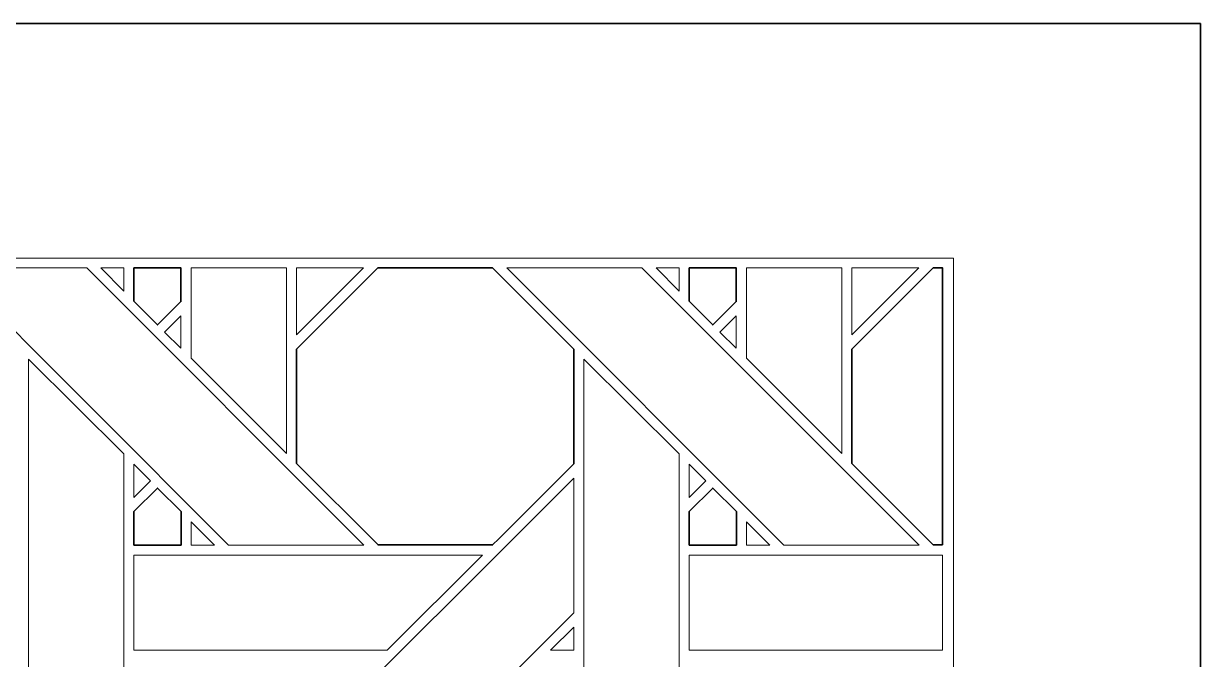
# Model space of a CAD drawing. Header units: inches. Extents: x 5.4 to 19.4, y 5.6 to 22.8.
# Drawn here: x 17.372 to 19.383, y 11.508 to 12.595 of the extents above; entities that cross this region are included whole.
import ezdxf

# ---------------------------------------------------------------- set-up
doc = ezdxf.new("R2010")
doc.units = ezdxf.units.IN
doc.header["$MEASUREMENT"] = 0
doc.layers.add('Design', color=7, linetype='Continuous', lineweight=0)

msp = doc.modelspace()

# ---------------------------------------------------------------- linework, layer by layer
at = {"layer": 'Design', "color": 1, "lineweight": 35, "true_color": 0xff0000}
for points, knots in [([(5.3829, 12.5948), (5.3829, 12.5948), (5.3829, 5.5948), (5.3829, 5.5948), (5.3829, 5.5948), (19.3829, 5.5948), (19.3829, 5.5948), (19.3829, 5.5948), (19.3829, 12.5948), (19.3829, 12.5948), (19.3829, 12.5948), (5.3829, 12.5948), (5.3829, 12.5948)], [0, 0, 0, 0, 1, 1, 1, 2, 2, 2, 3, 3, 3, 4, 4, 4, 4]), ([(17.5606, 12.1773), (17.5606, 12.1773), (17.6408, 12.1773), (17.6408, 12.1773), (17.6408, 12.1773), (17.6408, 12.1197), (17.6408, 12.1197), (17.6408, 12.1197), (17.6009, 12.0798), (17.6009, 12.0798), (17.6009, 12.0798), (17.5606, 12.1201), (17.5606, 12.1201), (17.5606, 12.1201), (17.5606, 12.1773), (17.5606, 12.1773)], [0, 0, 0, 0, 1, 1, 1, 2, 2, 2, 3, 3, 3, 4, 4, 4, 5, 5, 5, 5]), ([(17.8384, 12.0386), (17.8384, 12.0386), (17.9771, 12.1773), (17.9771, 12.1773), (17.9771, 12.1773), (18.1734, 12.1773), (18.1734, 12.1773), (18.1734, 12.1773), (18.3121, 12.0386), (18.3121, 12.0386), (18.3121, 12.0386), (18.3121, 11.8424), (18.3121, 11.8424), (18.2943, 11.8244), (18.1824, 11.7127), (18.1734, 11.7037), (18.1734, 11.7037), (17.9777, 11.7037), (17.9777, 11.7037), (17.9777, 11.7037), (17.8384, 11.8429), (17.8384, 11.8429), (17.8384, 11.8429), (17.8384, 12.0386), (17.8384, 12.0386)], [0, 0, 0, 0, 1, 1, 1, 2, 2, 2, 3, 3, 3, 4, 4, 4, 5, 5, 5, 6, 6, 6, 7, 7, 7, 8, 8, 8, 8]), ([(18.5093, 12.1773), (18.5093, 12.1773), (18.5896, 12.1773), (18.5896, 12.1773), (18.5896, 12.1773), (18.5896, 12.1197), (18.5896, 12.1197), (18.5896, 12.1197), (18.5496, 12.0798), (18.5496, 12.0798), (18.5496, 12.0798), (18.5093, 12.1201), (18.5093, 12.1201), (18.5093, 12.1201), (18.5093, 12.1773), (18.5093, 12.1773)], [0, 0, 0, 0, 1, 1, 1, 2, 2, 2, 3, 3, 3, 4, 4, 4, 5, 5, 5, 5]), ([(18.9421, 11.7037), (18.9421, 11.7037), (18.9264, 11.7037), (18.9264, 11.7037), (18.9264, 11.7037), (18.7872, 11.8429), (18.7872, 11.8429), (18.7872, 11.8429), (18.7872, 12.0386), (18.7872, 12.0386), (18.7872, 12.0386), (18.9259, 12.1773), (18.9259, 12.1773), (18.9259, 12.1773), (18.9421, 12.1773), (18.9421, 12.1773), (18.9421, 12.1773), (18.9421, 11.7037), (18.9421, 11.7037)], [0, 0, 0, 0, 1, 1, 1, 2, 2, 2, 3, 3, 3, 4, 4, 4, 5, 5, 5, 6, 6, 6, 6]), ([(17.6412, 11.7034), (17.6412, 11.7034), (17.5606, 11.7034), (17.5606, 11.7034), (17.5606, 11.7034), (17.5606, 11.7607), (17.5606, 11.7607), (17.5606, 11.7607), (17.6009, 11.801), (17.6009, 11.801), (17.6009, 11.801), (17.6412, 11.7607), (17.6412, 11.7607), (17.6412, 11.7607), (17.6412, 11.7034), (17.6412, 11.7034)], [0, 0, 0, 0, 1, 1, 1, 2, 2, 2, 3, 3, 3, 4, 4, 4, 5, 5, 5, 5]), ([(18.59, 11.7034), (18.59, 11.7034), (18.5093, 11.7034), (18.5093, 11.7034), (18.5093, 11.7034), (18.5093, 11.7607), (18.5093, 11.7607), (18.5093, 11.7607), (18.5496, 11.801), (18.5496, 11.801), (18.5496, 11.801), (18.59, 11.7607), (18.59, 11.7607), (18.59, 11.7607), (18.59, 11.7034), (18.59, 11.7034)], [0, 0, 0, 0, 1, 1, 1, 2, 2, 2, 3, 3, 3, 4, 4, 4, 5, 5, 5, 5])]:
    msp.add_open_spline(points, degree=3, knots=knots, dxfattribs=at)
at = {"layer": 'Design'}
for points, knots in [([(5.8048, 12.1938), (5.8048, 12.1938), (5.8048, 5.9957), (5.8048, 5.9957), (5.8048, 5.9957), (18.9609, 5.9957), (18.9609, 5.9957), (18.9609, 5.9957), (18.9609, 12.1938), (18.9609, 12.1938), (18.9609, 12.1938), (5.8048, 12.1938), (5.8048, 12.1938)], [0, 0, 0, 0, 1, 1, 1, 2, 2, 2, 3, 3, 3, 4, 4, 4, 4]), ([(17.4798, 12.1773), (17.4798, 12.1773), (17.9534, 11.7036), (17.9534, 11.7036), (17.9534, 11.7036), (17.7224, 11.7036), (17.7224, 11.7036), (17.7224, 11.7036), (17.2488, 12.1773), (17.2488, 12.1773), (17.2488, 12.1773), (17.4798, 12.1773), (17.4798, 12.1773)], [0, 0, 0, 0, 1, 1, 1, 2, 2, 2, 3, 3, 3, 4, 4, 4, 4]), ([(17.5433, 12.1773), (17.5433, 12.1773), (17.5433, 12.1374), (17.5433, 12.1374), (17.5433, 12.1374), (17.5039, 12.1773), (17.5039, 12.1773), (17.5039, 12.1773), (17.5433, 12.1773), (17.5433, 12.1773)], [0, 0, 0, 0, 1, 1, 1, 2, 2, 2, 3, 3, 3, 3]), ([(17.5606, 12.1773), (17.5606, 12.1773), (17.6408, 12.1773), (17.6408, 12.1773), (17.6408, 12.1773), (17.6408, 12.1197), (17.6408, 12.1197), (17.6408, 12.1197), (17.6009, 12.0798), (17.6009, 12.0798), (17.6009, 12.0798), (17.5606, 12.1201), (17.5606, 12.1201), (17.5606, 12.1201), (17.5606, 12.1773), (17.5606, 12.1773)], [0, 0, 0, 0, 1, 1, 1, 2, 2, 2, 3, 3, 3, 4, 4, 4, 5, 5, 5, 5]), ([(17.6583, 12.1773), (17.6583, 12.1773), (17.8213, 12.1773), (17.8213, 12.1773), (17.8213, 12.1773), (17.8213, 11.86), (17.8213, 11.86), (17.8213, 11.86), (17.6583, 12.0229), (17.6583, 12.0229), (17.6583, 12.0229), (17.6583, 12.1773), (17.6583, 12.1773)], [0, 0, 0, 0, 1, 1, 1, 2, 2, 2, 3, 3, 3, 4, 4, 4, 4]), ([(17.8384, 12.1773), (17.8384, 12.1773), (17.9528, 12.1773), (17.9528, 12.1773), (17.9528, 12.1773), (17.8384, 12.0629), (17.8384, 12.0629), (17.8384, 12.0629), (17.8384, 12.1773), (17.8384, 12.1773)], [0, 0, 0, 0, 1, 1, 1, 2, 2, 2, 3, 3, 3, 3]), ([(18.1734, 12.1773), (18.1734, 12.1773), (18.3121, 12.0386), (18.3121, 12.0386), (18.3121, 12.0386), (18.3121, 11.8424), (18.3121, 11.8424), (18.2943, 11.8244), (18.1824, 11.7127), (18.1734, 11.7037), (18.1734, 11.7037), (17.9777, 11.7037), (17.9777, 11.7037), (17.9777, 11.7037), (17.8384, 11.8429), (17.8384, 11.8429), (17.8384, 11.8429), (17.8384, 12.0386), (17.8384, 12.0386), (17.8384, 12.0386), (17.9771, 12.1773), (17.9771, 12.1773), (17.9771, 12.1773), (18.1734, 12.1773), (18.1734, 12.1773)], [0, 0, 0, 0, 1, 1, 1, 2, 2, 2, 3, 3, 3, 4, 4, 4, 5, 5, 5, 6, 6, 6, 7, 7, 7, 8, 8, 8, 8]), ([(18.4285, 12.1773), (18.4285, 12.1773), (18.9021, 11.7036), (18.9021, 11.7036), (18.9021, 11.7036), (18.6711, 11.7036), (18.6711, 11.7036), (18.6711, 11.7036), (18.1975, 12.1773), (18.1975, 12.1773), (18.1975, 12.1773), (18.4285, 12.1773), (18.4285, 12.1773)], [0, 0, 0, 0, 1, 1, 1, 2, 2, 2, 3, 3, 3, 4, 4, 4, 4]), ([(18.4921, 12.1773), (18.4921, 12.1773), (18.4921, 12.1374), (18.4921, 12.1374), (18.4921, 12.1374), (18.4526, 12.1773), (18.4526, 12.1773), (18.4526, 12.1773), (18.4921, 12.1773), (18.4921, 12.1773)], [0, 0, 0, 0, 1, 1, 1, 2, 2, 2, 3, 3, 3, 3]), ([(18.5093, 12.1773), (18.5093, 12.1773), (18.5896, 12.1773), (18.5896, 12.1773), (18.5896, 12.1773), (18.5896, 12.1197), (18.5896, 12.1197), (18.5896, 12.1197), (18.5496, 12.0798), (18.5496, 12.0798), (18.5496, 12.0798), (18.5093, 12.1201), (18.5093, 12.1201), (18.5093, 12.1201), (18.5093, 12.1773), (18.5093, 12.1773)], [0, 0, 0, 0, 1, 1, 1, 2, 2, 2, 3, 3, 3, 4, 4, 4, 5, 5, 5, 5]), ([(18.6071, 12.1773), (18.6071, 12.1773), (18.77, 12.1773), (18.77, 12.1773), (18.77, 12.1773), (18.77, 11.86), (18.77, 11.86), (18.77, 11.86), (18.6071, 12.0229), (18.6071, 12.0229), (18.6071, 12.0229), (18.6071, 12.1773), (18.6071, 12.1773)], [0, 0, 0, 0, 1, 1, 1, 2, 2, 2, 3, 3, 3, 4, 4, 4, 4]), ([(18.7871, 12.1773), (18.7871, 12.1773), (18.9015, 12.1773), (18.9015, 12.1773), (18.9015, 12.1773), (18.7871, 12.0629), (18.7871, 12.0629), (18.7871, 12.0629), (18.7871, 12.1773), (18.7871, 12.1773)], [0, 0, 0, 0, 1, 1, 1, 2, 2, 2, 3, 3, 3, 3]), ([(18.9421, 11.7037), (18.9421, 11.7037), (18.9264, 11.7037), (18.9264, 11.7037), (18.9264, 11.7037), (18.7872, 11.8429), (18.7872, 11.8429), (18.7872, 11.8429), (18.7872, 12.0386), (18.7872, 12.0386), (18.7872, 12.0386), (18.9259, 12.1773), (18.9259, 12.1773), (18.9259, 12.1773), (18.9421, 12.1773), (18.9421, 12.1773), (18.9421, 12.1773), (18.9421, 11.7037), (18.9421, 11.7037)], [0, 0, 0, 0, 1, 1, 1, 2, 2, 2, 3, 3, 3, 4, 4, 4, 5, 5, 5, 6, 6, 6, 6]), ([(17.6408, 12.0954), (17.6408, 12.0954), (17.6408, 12.0403), (17.6408, 12.0403), (17.6408, 12.0403), (17.613, 12.0676), (17.613, 12.0676), (17.613, 12.0676), (17.6408, 12.0954), (17.6408, 12.0954)], [0, 0, 0, 0, 1, 1, 1, 2, 2, 2, 3, 3, 3, 3]), ([(18.5895, 12.0954), (18.5895, 12.0954), (18.5895, 12.0403), (18.5895, 12.0403), (18.5895, 12.0403), (18.5618, 12.0676), (18.5618, 12.0676), (18.5618, 12.0676), (18.5895, 12.0954), (18.5895, 12.0954)], [0, 0, 0, 0, 1, 1, 1, 2, 2, 2, 3, 3, 3, 3]), ([(17.3805, 11.4256), (17.3805, 11.4256), (17.3805, 12.0215), (17.3805, 12.0215), (17.3805, 12.0215), (17.5432, 11.8593), (17.5432, 11.8593), (17.5432, 11.8593), (17.5432, 11.4256), (17.5432, 11.4256), (17.5432, 11.4256), (17.3805, 11.4256), (17.3805, 11.4256)], [0, 0, 0, 0, 1, 1, 1, 2, 2, 2, 3, 3, 3, 4, 4, 4, 4]), ([(18.492, 11.4256), (18.492, 11.4256), (18.3292, 11.4256), (18.3292, 11.4256), (18.3292, 11.4256), (18.3292, 12.0215), (18.3292, 12.0215), (18.3292, 12.0215), (18.492, 11.8593), (18.492, 11.8593), (18.492, 11.8593), (18.492, 11.4256), (18.492, 11.4256)], [0, 0, 0, 0, 1, 1, 1, 2, 2, 2, 3, 3, 3, 4, 4, 4, 4]), ([(17.5605, 11.7851), (17.5605, 11.7851), (17.5605, 11.8418), (17.5605, 11.8418), (17.5605, 11.8418), (17.5887, 11.8132), (17.5887, 11.8132), (17.5887, 11.8132), (17.5605, 11.7851), (17.5605, 11.7851)], [0, 0, 0, 0, 1, 1, 1, 2, 2, 2, 3, 3, 3, 3]), ([(18.5093, 11.7851), (18.5093, 11.7851), (18.5093, 11.8418), (18.5093, 11.8418), (18.5093, 11.8418), (18.5375, 11.8132), (18.5375, 11.8132), (18.5375, 11.8132), (18.5093, 11.7851), (18.5093, 11.7851)], [0, 0, 0, 0, 1, 1, 1, 2, 2, 2, 3, 3, 3, 3]), ([(18.3121, 11.5879), (18.3121, 11.5879), (17.8384, 11.1142), (17.8384, 11.1142), (17.8384, 11.1142), (17.8384, 11.3443), (17.8384, 11.3443), (17.8384, 11.3443), (18.3121, 11.8179), (18.3121, 11.8179), (18.3121, 11.8179), (18.3121, 11.5879), (18.3121, 11.5879)], [0, 0, 0, 0, 1, 1, 1, 2, 2, 2, 3, 3, 3, 4, 4, 4, 4]), ([(17.6009, 11.801), (17.6009, 11.801), (17.6412, 11.7607), (17.6412, 11.7607), (17.6412, 11.7607), (17.6412, 11.7034), (17.6412, 11.7034), (17.6412, 11.7034), (17.5606, 11.7034), (17.5606, 11.7034), (17.5606, 11.7034), (17.5606, 11.7607), (17.5606, 11.7607), (17.5606, 11.7607), (17.6009, 11.801), (17.6009, 11.801)], [0, 0, 0, 0, 1, 1, 1, 2, 2, 2, 3, 3, 3, 4, 4, 4, 5, 5, 5, 5]), ([(18.5093, 11.7607), (18.5093, 11.7607), (18.5496, 11.801), (18.5496, 11.801), (18.5496, 11.801), (18.59, 11.7607), (18.59, 11.7607), (18.59, 11.7607), (18.59, 11.7034), (18.59, 11.7034), (18.59, 11.7034), (18.5093, 11.7034), (18.5093, 11.7034), (18.5093, 11.7034), (18.5093, 11.7607), (18.5093, 11.7607)], [0, 0, 0, 0, 1, 1, 1, 2, 2, 2, 3, 3, 3, 4, 4, 4, 5, 5, 5, 5]), ([(17.6585, 11.7036), (17.6585, 11.7036), (17.6585, 11.7434), (17.6585, 11.7434), (17.6585, 11.7434), (17.6982, 11.7036), (17.6982, 11.7036), (17.6982, 11.7036), (17.6585, 11.7036), (17.6585, 11.7036)], [0, 0, 0, 0, 1, 1, 1, 2, 2, 2, 3, 3, 3, 3]), ([(18.6469, 11.7036), (18.6469, 11.7036), (18.6072, 11.7036), (18.6072, 11.7036), (18.6072, 11.7036), (18.6072, 11.7434), (18.6072, 11.7434), (18.6072, 11.7434), (18.6469, 11.7036), (18.6469, 11.7036)], [0, 0, 0, 0, 1, 1, 1, 2, 2, 2, 3, 3, 3, 3]), ([(18.1563, 11.6864), (18.1563, 11.6864), (17.9935, 11.5237), (17.9935, 11.5237), (17.9935, 11.5237), (17.5605, 11.5237), (17.5605, 11.5237), (17.5605, 11.5237), (17.5605, 11.6864), (17.5605, 11.6864), (17.5605, 11.6864), (18.1563, 11.6864), (18.1563, 11.6864)], [0, 0, 0, 0, 1, 1, 1, 2, 2, 2, 3, 3, 3, 4, 4, 4, 4]), ([(18.9421, 11.5237), (18.9421, 11.5237), (18.5093, 11.5237), (18.5093, 11.5237), (18.5093, 11.5237), (18.5093, 11.6864), (18.5093, 11.6864), (18.5093, 11.6864), (18.9421, 11.6864), (18.9421, 11.6864), (18.9421, 11.6864), (18.9421, 11.5237), (18.9421, 11.5237)], [0, 0, 0, 0, 1, 1, 1, 2, 2, 2, 3, 3, 3, 4, 4, 4, 4]), ([(18.3121, 11.5237), (18.3121, 11.5237), (18.2723, 11.5237), (18.2723, 11.5237), (18.2723, 11.5237), (18.3121, 11.5635), (18.3121, 11.5635), (18.3121, 11.5635), (18.3121, 11.5237), (18.3121, 11.5237)], [0, 0, 0, 0, 1, 1, 1, 2, 2, 2, 3, 3, 3, 3])]:
    msp.add_open_spline(points, degree=3, knots=knots, dxfattribs=at)

doc.saveas('drawing.dxf')
